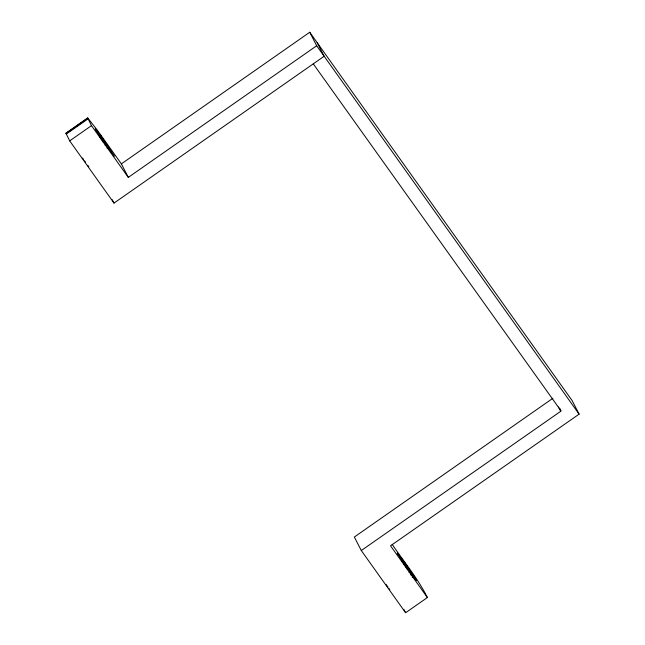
<?xml version="1.0" encoding="UTF-8"?>
<svg xmlns="http://www.w3.org/2000/svg" width="645" height="645" viewBox="0 0 645 645"><rect width="100%" height="100%" fill="white"/><g stroke="black" fill="none" stroke-linecap="round" stroke-linejoin="round"><path stroke-width="0.97" d="M317.211 42.739L324.161 56.244L114.004 203.094L69.684 140.876L65.919 133.184L87.704 117.962L96.823 129.492L121.373 163.87L128.315 177.383L316.687 45.763L309.745 32.25L121.373 163.87M128.315 177.383L91.469 125.654L87.704 117.962M65.895 133.402L87.672 118.18M69.531 131.209L73.562 128.387M75.981 126.694L80.012 123.88M81.633 122.752L85.664 119.93M66.217 134.12L87.994 118.898M69.684 140.876L91.469 125.654M99.403 137.224L101.015 136.095L114.471 156.275L103.845 142.094L95.178 128.766L101.015 136.095M101.273 139.82L102.886 138.691M103.216 142.569L104.829 141.448M105.159 145.367L106.772 144.238M107.022 148.084L108.634 146.955M552.894 398.279L354.347 537.019L361.289 550.532L405.608 612.75L427.385 597.528C417.887 578.412 403.996 561.9 392.136 544.275M361.289 550.532L561.126 411.018L313.268 63.855M309.745 32.25L572.163 400.65L579.105 414.154L390.539 545.799L427.385 597.528M401.464 561.561L403.077 560.432L416.525 580.613L405.907 566.431L397.239 553.104L403.077 560.432M403.327 564.157L404.947 563.029M405.278 566.907L406.89 565.786M407.221 569.704L408.833 568.576M409.083 572.421L410.696 571.293M410.792 574.961L412.405 573.832M412.276 577.211L413.888 576.082M87.728 165.265L88.792 166.716M388.887 588.369L389.782 589.603M316.687 45.763L579.105 414.154M84.495 160.774L85.446 162.121M386.073 584.443L387.992 587.127M82.552 158.009L83.528 159.404M559.82 408.487L560.69 410.18M558.489 406.995L560.658 411.22M403.867 609.372L405.173 611.903M112.27 199.716L114.004 203.094"/></g></svg>
